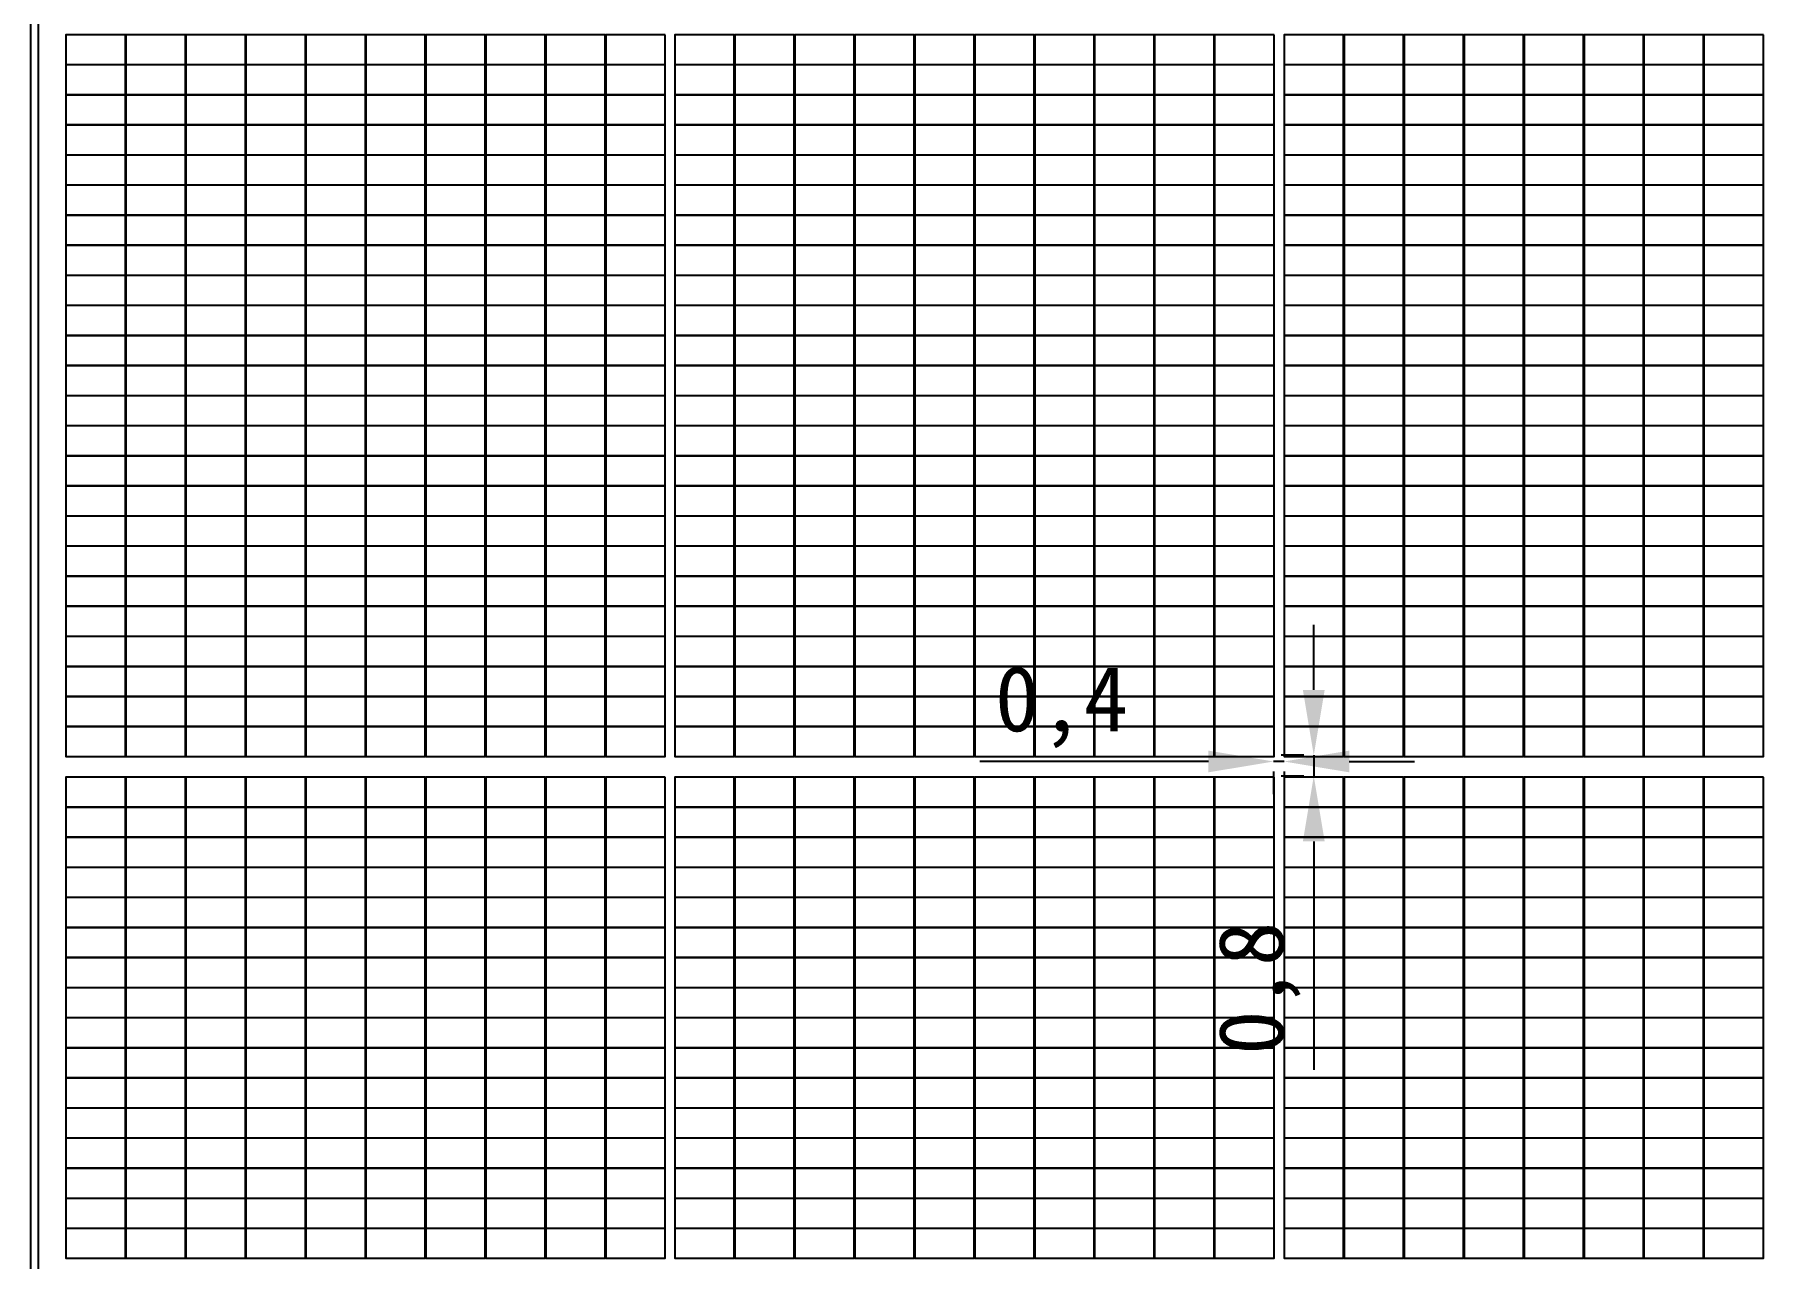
# Model space of a CAD drawing. Header units: millimetres. Extents: x 1218 to 2690, y 1163 to 1758.
# Drawn here: x 2083 to 2149.3, y 1429.3 to 1476.2 of the extents above; entities that cross this region are included whole.
import ezdxf

# ---------------------------------------------------------------- set-up
doc = ezdxf.new("R2010")
doc.units = ezdxf.units.MM
for name, color, linetype in [('WALL', 9, 'Continuous'), ('组串式逆变器225', 2, 'Continuous'), ('组件', 7, 'ByLayer')]:
    doc.layers.add(name, color=color, linetype=linetype)
doc.dimstyles.get("Standard").update_dxf_attribs({"dimtxt": 2.5, "dimasz": 2.5, "dimexe": 1.25, "dimexo": 0.625, "dimtad": 1, "dimtxsty": 'Standard', "dimcen": 2.5, "dimazin": 3, "dimtfac": 1, "dimtmove": 0, "dimatfit": 3})

# ---------------------------------------------------------------- blocks, each defined once
blk = doc.blocks.new('DT1')
at = {"layer": 'WALL'}
blk.add_lwpolyline([(875709.9, 1865403.7), (875709.9, 2022803.7), (875409.9, 2022803.7), (875409.9, 1865403.7)], close=True, dxfattribs=at)
blk = doc.blocks.new('*D579')
at = {"layer": 'Defpoints', "color": 0, "transparency": 16777216}
for p in [(2130.491, 1448.588), (2130.891, 1448.588), (2130.491, 1448.349)]:
    blk.add_point(p, dxfattribs=at)
at = {"layer": '组串式逆变器225', "color": 0, "lineweight": -2, "transparency": 16777216}
for p, q in [((2127.991, 1448.349), (2119.241, 1448.349)), ((2130.891, 1448.349), (2130.491, 1448.349)), ((2130.491, 1447.963), (2130.491, 1447.099)), ((2130.891, 1447.963), (2130.891, 1447.099)), ((2133.391, 1448.349), (2135.891, 1448.349))]:
    blk.add_line(p, q, dxfattribs=at)
at = {"layer": '组串式逆变器225', "color": 0, "transparency": 16777216}
for points in [[(2127.991, 1448.766), (2127.991, 1447.933), (2130.491, 1448.349)], [(2133.391, 1448.766), (2133.391, 1447.933), (2130.891, 1448.349)]]:
    blk.add_solid(points, dxfattribs=at)
at = {"layer": '组串式逆变器225', "color": 0, "transparency": 16777216, "insert": (2122.366, 1450.433), "char_height": 2.5, "attachment_point": 5}
blk.add_mtext('0,4', dxfattribs=at)
blk = doc.blocks.new('*D580')
at = {"layer": 'Defpoints', "color": 0, "transparency": 16777216}
for p in [(2132.27, 1448.588), (2132.03, 1447.788), (2132.27, 1447.788)]:
    blk.add_point(p, dxfattribs=at)
at = {"layer": '组串式逆变器225', "color": 0, "lineweight": -2, "transparency": 16777216}
for p, q in [((2132.03, 1451.088), (2132.03, 1453.588)), ((2131.645, 1448.588), (2130.78, 1448.588)), ((2132.03, 1448.588), (2132.03, 1447.788)), ((2131.645, 1447.788), (2130.78, 1447.788)), ((2132.03, 1445.288), (2132.03, 1436.538))]:
    blk.add_line(p, q, dxfattribs=at)
at = {"layer": '组串式逆变器225', "color": 0, "transparency": 16777216}
for points in [[(2131.613, 1451.088), (2132.447, 1451.088), (2132.03, 1448.588)], [(2131.613, 1445.288), (2132.447, 1445.288), (2132.03, 1447.788)]]:
    blk.add_solid(points, dxfattribs=at)
at = {"layer": '组串式逆变器225', "color": 0, "transparency": 16777216, "insert": (2129.947, 1439.663), "char_height": 2.5, "attachment_point": 5, "rotation": 90}
blk.add_mtext('0,8', dxfattribs=at)
blk = doc.blocks.new('*U586')
at = {"color": 0}
blk.add_polyline3d([(0, 0, 0), (-227.8, 0, 0), (-227.8, -113.3, 5.8), (0, -113.3, 5.8)], close=True, dxfattribs=at)
at = {"flags": 1}
for tag in ['mounting-hole-spacing1', 'mounting-hole-spacing2', 'module-material', 'vmpo', 'voco', 'silicon-material', 'panel-length', 'panel-width', 'panel-height', 'userid', 'theme', 'note', 'name', 'pmax', 'company-name', 'id', 'impo', 'isco']:
    blk.add_attdef(tag, (0, 0), '', height=2.5, dxfattribs=at)
blk = doc.blocks.new('*U587')
at = {"layer": '组件', "color": 41}
for p in [(21828, 6103.4, 1299.8), (22057.8, 6103.4, 1299.8), (22287.6, 6103.4, 1299.8), (22517.4, 6103.4, 1299.8), (22747.2, 6103.4, 1299.8), (22977, 6103.4, 1299.8), (21828, 5988.1, 1305.7), (22057.8, 5988.1, 1305.7), (22287.6, 5988.1, 1305.7), (22517.4, 5988.1, 1305.7), (22747.2, 5988.1, 1305.7), (22977, 5988.1, 1305.7), (21828, 5872.9, 1311.5), (22057.8, 5872.9, 1311.5), (22287.6, 5872.9, 1311.5), (22517.4, 5872.9, 1311.5), (22747.2, 5872.9, 1311.5), (22977, 5872.9, 1311.5), (21828, 5757.6, 1317.4), (22057.8, 5757.6, 1317.4), (22287.6, 5757.6, 1317.4), (22517.4, 5757.6, 1317.4), (22747.2, 5757.6, 1317.4), (22977, 5757.6, 1317.4), (21828, 5642.4, 1323.2), (22057.8, 5642.4, 1323.2), (22287.6, 5642.4, 1323.2), (22517.4, 5642.4, 1323.2), (22747.2, 5642.4, 1323.2), (22977, 5642.4, 1323.2), (21828, 5527.1, 1329.1), (22057.8, 5527.1, 1329.1), (22287.6, 5527.1, 1329.1), (22517.4, 5527.1, 1329.1), (22747.2, 5527.1, 1329.1), (22977, 5527.1, 1329.1), (21828, 5411.9, 1334.9), (22057.8, 5411.9, 1334.9), (22287.6, 5411.9, 1334.9), (22517.4, 5411.9, 1334.9), (22747.2, 5411.9, 1334.9), (22977, 5411.9, 1334.9), (21828, 5296.6, 1340.8), (22057.8, 5296.6, 1340.8), (22287.6, 5296.6, 1340.8), (22517.4, 5296.6, 1340.8), (22747.2, 5296.6, 1340.8), (22977, 5296.6, 1340.8), (21828, 5181.4, 1346.7), (22057.8, 5181.4, 1346.7), (22287.6, 5181.4, 1346.7), (22517.4, 5181.4, 1346.7), (22747.2, 5181.4, 1346.7), (22977, 5181.4, 1346.7), (21828, 5066.1, 1352.5), (22057.8, 5066.1, 1352.5), (22287.6, 5066.1, 1352.5), (22517.4, 5066.1, 1352.5), (22747.2, 5066.1, 1352.5), (22977, 5066.1, 1352.5), (21828, 4950.9, 1358.4), (22057.8, 4950.9, 1358.4), (22287.6, 4950.9, 1358.4), (22517.4, 4950.9, 1358.4), (22747.2, 4950.9, 1358.4), (22977, 4950.9, 1358.4), (21828, 4835.6, 1364.2), (22057.8, 4835.6, 1364.2), (22287.6, 4835.6, 1364.2), (22517.4, 4835.6, 1364.2), (22747.2, 4835.6, 1364.2), (22977, 4835.6, 1364.2), (21828, 4720.4, 1370.1), (22057.8, 4720.4, 1370.1), (22287.6, 4720.4, 1370.1), (22517.4, 4720.4, 1370.1), (22747.2, 4720.4, 1370.1), (22977, 4720.4, 1370.1), (21828, 4605.1, 1376), (22057.8, 4605.1, 1376), (22287.6, 4605.1, 1376), (22517.4, 4605.1, 1376), (22747.2, 4605.1, 1376), (22977, 4605.1, 1376), (21828, 4489.9, 1381.8), (22057.8, 4489.9, 1381.8), (22287.6, 4489.9, 1381.8), (22517.4, 4489.9, 1381.8), (22747.2, 4489.9, 1381.8), (22977, 4489.9, 1381.8), (21828, 4374.6, 1387.7), (22057.8, 4374.6, 1387.7), (22287.6, 4374.6, 1387.7), (22517.4, 4374.6, 1387.7), (22747.2, 4374.6, 1387.7), (22977, 4374.6, 1387.7), (21828, 4259.4, 1393.5), (22057.8, 4259.4, 1393.5), (22287.6, 4259.4, 1393.5), (22517.4, 4259.4, 1393.5), (22747.2, 4259.4, 1393.5), (22977, 4259.4, 1393.5), (21828, 4144.1, 1399.4), (22057.8, 4144.1, 1399.4), (22287.6, 4144.1, 1399.4), (22517.4, 4144.1, 1399.4), (22747.2, 4144.1, 1399.4), (22977, 4144.1, 1399.4), (21828, 4028.9, 1405.2), (22057.8, 4028.9, 1405.2), (22287.6, 4028.9, 1405.2), (22517.4, 4028.9, 1405.2), (22747.2, 4028.9, 1405.2), (22977, 4028.9, 1405.2), (21828, 3913.6, 1411.1), (22057.8, 3913.6, 1411.1), (22287.6, 3913.6, 1411.1), (22517.4, 3913.6, 1411.1), (22747.2, 3913.6, 1411.1), (22977, 3913.6, 1411.1), (21828, 3798.4, 1417), (22057.8, 3798.4, 1417), (22287.6, 3798.4, 1417), (22517.4, 3798.4, 1417), (22747.2, 3798.4, 1417), (22977, 3798.4, 1417), (21828, 3683.1, 1422.8), (22057.8, 3683.1, 1422.8), (22287.6, 3683.1, 1422.8), (22517.4, 3683.1, 1422.8), (22747.2, 3683.1, 1422.8), (22977, 3683.1, 1422.8), (21828, 3567.9, 1428.7), (22057.8, 3567.9, 1428.7), (22287.6, 3567.9, 1428.7), (22517.4, 3567.9, 1428.7), (22747.2, 3567.9, 1428.7), (22977, 3567.9, 1428.7), (21828, 3452.6, 1434.5), (22057.8, 3452.6, 1434.5), (22287.6, 3452.6, 1434.5), (22517.4, 3452.6, 1434.5), (22747.2, 3452.6, 1434.5), (22977, 3452.6, 1434.5), (21828, 3259.4, 1444.3), (22057.8, 3259.4, 1444.3), (22287.6, 3259.4, 1444.3), (22517.4, 3259.4, 1444.3), (22747.2, 3259.4, 1444.3), (22977, 3259.4, 1444.3), (21828, 3144.2, 1450.2), (22057.8, 3144.2, 1450.2), (22287.6, 3144.2, 1450.2), (22517.4, 3144.2, 1450.2), (22747.2, 3144.2, 1450.2), (22977, 3144.2, 1450.2), (21828, 3028.9, 1456.1), (22057.8, 3028.9, 1456.1), (22287.6, 3028.9, 1456.1), (22517.4, 3028.9, 1456.1), (22747.2, 3028.9, 1456.1), (22977, 3028.9, 1456.1), (21828, 2913.7, 1461.9), (22057.8, 2913.7, 1461.9), (22287.6, 2913.7, 1461.9), (22517.4, 2913.7, 1461.9), (22747.2, 2913.7, 1461.9), (22977, 2913.7, 1461.9), (21828, 2798.4, 1467.8), (22057.8, 2798.4, 1467.8), (22287.6, 2798.4, 1467.8), (22517.4, 2798.4, 1467.8), (22747.2, 2798.4, 1467.8), (22977, 2798.4, 1467.8), (21828, 2683.2, 1473.6), (22057.8, 2683.2, 1473.6), (22287.6, 2683.2, 1473.6), (22517.4, 2683.2, 1473.6), (22747.2, 2683.2, 1473.6), (22977, 2683.2, 1473.6), (21828, 2567.9, 1479.5), (22057.8, 2567.9, 1479.5), (22287.6, 2567.9, 1479.5), (22517.4, 2567.9, 1479.5), (22747.2, 2567.9, 1479.5), (22977, 2567.9, 1479.5), (21828, 2452.7, 1485.3), (22057.8, 2452.7, 1485.3), (22287.6, 2452.7, 1485.3), (22517.4, 2452.7, 1485.3), (22747.2, 2452.7, 1485.3), (22977, 2452.7, 1485.3), (21828, 2337.4, 1491.2), (22057.8, 2337.4, 1491.2), (22287.6, 2337.4, 1491.2), (22517.4, 2337.4, 1491.2), (22747.2, 2337.4, 1491.2), (22977, 2337.4, 1491.2), (21828, 2222.2, 1497.1), (22057.8, 2222.2, 1497.1), (22287.6, 2222.2, 1497.1), (22517.4, 2222.2, 1497.1), (22747.2, 2222.2, 1497.1), (22977, 2222.2, 1497.1), (21828, 2106.9, 1502.9), (22057.8, 2106.9, 1502.9), (22287.6, 2106.9, 1502.9), (22517.4, 2106.9, 1502.9), (22747.2, 2106.9, 1502.9), (22977, 2106.9, 1502.9), (21828, 1991.7, 1508.8), (22057.8, 1991.7, 1508.8), (22287.6, 1991.7, 1508.8), (22517.4, 1991.7, 1508.8), (22747.2, 1991.7, 1508.8), (22977, 1991.7, 1508.8), (21828, 1876.4, 1514.6), (22057.8, 1876.4, 1514.6), (22287.6, 1876.4, 1514.6), (22517.4, 1876.4, 1514.6), (22747.2, 1876.4, 1514.6), (22977, 1876.4, 1514.6), (21828, 1761.1, 1520.5), (22057.8, 1761.1, 1520.5), (22287.6, 1761.1, 1520.5), (22517.4, 1761.1, 1520.5), (22747.2, 1761.1, 1520.5), (22977, 1761.1, 1520.5), (21828, 1645.9, 1526.4), (22057.8, 1645.9, 1526.4), (22287.6, 1645.9, 1526.4), (22517.4, 1645.9, 1526.4), (22747.2, 1645.9, 1526.4), (22977, 1645.9, 1526.4), (21828, 1530.6, 1532.2), (22057.8, 1530.6, 1532.2), (22287.6, 1530.6, 1532.2), (22517.4, 1530.6, 1532.2), (22747.2, 1530.6, 1532.2), (22977, 1530.6, 1532.2)]:
    blk.add_blockref('*U586', p, dxfattribs=at)
at = {"layer": '组件', "color": 20}
for p in [(23206.8, 6103.4, 1299.8), (23436.6, 6103.4, 1299.8), (23666.4, 6103.4, 1299.8), (23896.2, 6103.4, 1299.8), (24160.6, 6103.4, 1299.8), (24390.4, 6103.4, 1299.8), (24620.2, 6103.4, 1299.8), (24850, 6103.4, 1299.8), (25079.8, 6103.4, 1299.8), (25309.6, 6103.4, 1299.8), (25539.4, 6103.4, 1299.8), (23206.8, 5988.1, 1305.7), (23436.6, 5988.1, 1305.7), (23666.4, 5988.1, 1305.7), (23896.2, 5988.1, 1305.7), (24160.6, 5988.1, 1305.7), (24390.4, 5988.1, 1305.7), (24620.2, 5988.1, 1305.7), (24850, 5988.1, 1305.7), (25079.8, 5988.1, 1305.7), (25309.6, 5988.1, 1305.7), (25539.4, 5988.1, 1305.7), (23206.8, 5872.9, 1311.5), (23436.6, 5872.9, 1311.5), (23666.4, 5872.9, 1311.5), (23896.2, 5872.9, 1311.5), (24160.6, 5872.9, 1311.5), (24390.4, 5872.9, 1311.5), (24620.2, 5872.9, 1311.5), (24850, 5872.9, 1311.5), (25079.8, 5872.9, 1311.5), (25309.6, 5872.9, 1311.5), (25539.4, 5872.9, 1311.5), (23206.8, 5757.6, 1317.4), (23436.6, 5757.6, 1317.4), (23666.4, 5757.6, 1317.4), (23896.2, 5757.6, 1317.4), (24160.6, 5757.6, 1317.4), (24390.4, 5757.6, 1317.4), (24620.2, 5757.6, 1317.4), (24850, 5757.6, 1317.4), (25079.8, 5757.6, 1317.4), (25309.6, 5757.6, 1317.4), (25539.4, 5757.6, 1317.4), (23206.8, 5642.4, 1323.2), (23436.6, 5642.4, 1323.2), (23666.4, 5642.4, 1323.2), (23896.2, 5642.4, 1323.2), (24160.6, 5642.4, 1323.2), (24390.4, 5642.4, 1323.2), (24620.2, 5642.4, 1323.2), (24850, 5642.4, 1323.2), (25079.8, 5642.4, 1323.2), (25309.6, 5642.4, 1323.2), (25539.4, 5642.4, 1323.2), (23206.8, 5527.1, 1329.1), (23436.6, 5527.1, 1329.1), (23666.4, 5527.1, 1329.1), (23896.2, 5527.1, 1329.1), (24160.6, 5527.1, 1329.1), (24390.4, 5527.1, 1329.1), (24620.2, 5527.1, 1329.1), (24850, 5527.1, 1329.1), (25079.8, 5527.1, 1329.1), (25309.6, 5527.1, 1329.1), (25539.4, 5527.1, 1329.1), (23206.8, 5411.9, 1334.9), (23436.6, 5411.9, 1334.9), (23666.4, 5411.9, 1334.9), (23896.2, 5411.9, 1334.9), (24160.6, 5411.9, 1334.9), (24390.4, 5411.9, 1334.9), (24620.2, 5411.9, 1334.9), (24850, 5411.9, 1334.9), (25079.8, 5411.9, 1334.9), (25309.6, 5411.9, 1334.9), (25539.4, 5411.9, 1334.9), (23206.8, 5296.6, 1340.8), (23436.6, 5296.6, 1340.8), (23666.4, 5296.6, 1340.8), (23896.2, 5296.6, 1340.8), (24160.6, 5296.6, 1340.8), (24390.4, 5296.6, 1340.8), (24620.2, 5296.6, 1340.8), (24850, 5296.6, 1340.8), (25079.8, 5296.6, 1340.8), (25309.6, 5296.6, 1340.8), (25539.4, 5296.6, 1340.8), (23206.8, 5181.4, 1346.7), (23436.6, 5181.4, 1346.7), (23666.4, 5181.4, 1346.7), (23896.2, 5181.4, 1346.7), (24160.6, 5181.4, 1346.7), (24390.4, 5181.4, 1346.7), (24620.2, 5181.4, 1346.7), (24850, 5181.4, 1346.7), (25079.8, 5181.4, 1346.7), (25309.6, 5181.4, 1346.7), (25539.4, 5181.4, 1346.7), (23206.8, 5066.1, 1352.5), (23436.6, 5066.1, 1352.5), (23666.4, 5066.1, 1352.5), (23896.2, 5066.1, 1352.5), (24160.6, 5066.1, 1352.5), (24390.4, 5066.1, 1352.5), (24620.2, 5066.1, 1352.5), (24850, 5066.1, 1352.5), (25079.8, 5066.1, 1352.5), (25309.6, 5066.1, 1352.5), (25539.4, 5066.1, 1352.5), (23206.8, 4950.9, 1358.4), (23436.6, 4950.9, 1358.4), (23666.4, 4950.9, 1358.4), (23896.2, 4950.9, 1358.4), (24160.6, 4950.9, 1358.4), (24390.4, 4950.9, 1358.4), (24620.2, 4950.9, 1358.4), (24850, 4950.9, 1358.4), (25079.8, 4950.9, 1358.4), (25309.6, 4950.9, 1358.4), (25539.4, 4950.9, 1358.4), (23206.8, 4835.6, 1364.2), (23436.6, 4835.6, 1364.2), (23666.4, 4835.6, 1364.2), (23896.2, 4835.6, 1364.2), (24160.6, 4835.6, 1364.2), (24390.4, 4835.6, 1364.2), (24620.2, 4835.6, 1364.2), (24850, 4835.6, 1364.2), (25079.8, 4835.6, 1364.2), (25309.6, 4835.6, 1364.2), (25539.4, 4835.6, 1364.2), (23206.8, 4720.4, 1370.1), (23436.6, 4720.4, 1370.1), (23666.4, 4720.4, 1370.1), (23896.2, 4720.4, 1370.1), (24160.6, 4720.4, 1370.1), (24390.4, 4720.4, 1370.1), (24620.2, 4720.4, 1370.1), (24850, 4720.4, 1370.1), (25079.8, 4720.4, 1370.1), (25309.6, 4720.4, 1370.1), (25539.4, 4720.4, 1370.1), (23206.8, 4605.1, 1376), (23436.6, 4605.1, 1376), (23666.4, 4605.1, 1376), (23896.2, 4605.1, 1376), (24160.6, 4605.1, 1376), (24390.4, 4605.1, 1376), (24620.2, 4605.1, 1376), (24850, 4605.1, 1376), (25079.8, 4605.1, 1376), (25309.6, 4605.1, 1376), (25539.4, 4605.1, 1376), (23206.8, 4489.9, 1381.8), (23436.6, 4489.9, 1381.8), (23666.4, 4489.9, 1381.8), (23896.2, 4489.9, 1381.8), (24160.6, 4489.9, 1381.8), (24390.4, 4489.9, 1381.8), (24620.2, 4489.9, 1381.8), (24850, 4489.9, 1381.8), (25079.8, 4489.9, 1381.8), (25309.6, 4489.9, 1381.8), (25539.4, 4489.9, 1381.8), (23206.8, 4374.6, 1387.7), (23436.6, 4374.6, 1387.7), (23666.4, 4374.6, 1387.7), (23896.2, 4374.6, 1387.7), (24160.6, 4374.6, 1387.7), (24390.4, 4374.6, 1387.7), (24620.2, 4374.6, 1387.7), (24850, 4374.6, 1387.7), (25079.8, 4374.6, 1387.7), (25309.6, 4374.6, 1387.7), (25539.4, 4374.6, 1387.7), (23206.8, 4259.4, 1393.5), (23436.6, 4259.4, 1393.5), (23666.4, 4259.4, 1393.5), (23896.2, 4259.4, 1393.5), (24160.6, 4259.4, 1393.5), (24390.4, 4259.4, 1393.5), (24620.2, 4259.4, 1393.5), (24850, 4259.4, 1393.5), (25079.8, 4259.4, 1393.5), (25309.6, 4259.4, 1393.5), (25539.4, 4259.4, 1393.5), (23206.8, 4144.1, 1399.4), (23436.6, 4144.1, 1399.4), (23666.4, 4144.1, 1399.4), (23896.2, 4144.1, 1399.4), (24160.6, 4144.1, 1399.4), (24390.4, 4144.1, 1399.4), (24620.2, 4144.1, 1399.4), (24850, 4144.1, 1399.4), (25079.8, 4144.1, 1399.4), (25309.6, 4144.1, 1399.4), (25539.4, 4144.1, 1399.4), (23206.8, 4028.9, 1405.2), (23436.6, 4028.9, 1405.2), (23666.4, 4028.9, 1405.2), (23896.2, 4028.9, 1405.2), (24160.6, 4028.9, 1405.2), (24390.4, 4028.9, 1405.2), (24620.2, 4028.9, 1405.2), (24850, 4028.9, 1405.2), (25079.8, 4028.9, 1405.2), (25309.6, 4028.9, 1405.2), (25539.4, 4028.9, 1405.2), (23206.8, 3913.6, 1411.1), (23436.6, 3913.6, 1411.1), (23666.4, 3913.6, 1411.1), (23896.2, 3913.6, 1411.1), (24160.6, 3913.6, 1411.1), (24390.4, 3913.6, 1411.1), (24620.2, 3913.6, 1411.1), (24850, 3913.6, 1411.1), (25079.8, 3913.6, 1411.1), (25309.6, 3913.6, 1411.1), (25539.4, 3913.6, 1411.1), (23206.8, 3798.4, 1417), (23436.6, 3798.4, 1417), (23666.4, 3798.4, 1417), (23896.2, 3798.4, 1417), (24160.6, 3798.4, 1417), (24390.4, 3798.4, 1417), (24620.2, 3798.4, 1417), (24850, 3798.4, 1417), (25079.8, 3798.4, 1417), (25309.6, 3798.4, 1417), (25539.4, 3798.4, 1417), (23206.8, 3683.1, 1422.8), (23436.6, 3683.1, 1422.8), (23666.4, 3683.1, 1422.8), (23896.2, 3683.1, 1422.8), (24160.6, 3683.1, 1422.8), (24390.4, 3683.1, 1422.8), (24620.2, 3683.1, 1422.8), (24850, 3683.1, 1422.8), (25079.8, 3683.1, 1422.8), (25309.6, 3683.1, 1422.8), (25539.4, 3683.1, 1422.8), (23206.8, 3567.9, 1428.7), (23436.6, 3567.9, 1428.7), (23666.4, 3567.9, 1428.7), (23896.2, 3567.9, 1428.7), (24160.6, 3567.9, 1428.7), (24390.4, 3567.9, 1428.7), (24620.2, 3567.9, 1428.7), (24850, 3567.9, 1428.7), (25079.8, 3567.9, 1428.7), (25309.6, 3567.9, 1428.7), (25539.4, 3567.9, 1428.7), (23206.8, 3452.6, 1434.5), (23436.6, 3452.6, 1434.5), (23666.4, 3452.6, 1434.5), (23896.2, 3452.6, 1434.5), (24160.6, 3452.6, 1434.5), (24390.4, 3452.6, 1434.5), (24620.2, 3452.6, 1434.5), (24850, 3452.6, 1434.5), (25079.8, 3452.6, 1434.5), (25309.6, 3452.6, 1434.5), (25539.4, 3452.6, 1434.5), (23206.8, 3259.4, 1444.3), (23436.6, 3259.4, 1444.3), (23666.4, 3259.4, 1444.3), (23896.2, 3259.4, 1444.3), (24160.6, 3259.4, 1444.3), (24390.4, 3259.4, 1444.3), (24620.2, 3259.4, 1444.3), (24850, 3259.4, 1444.3), (25079.8, 3259.4, 1444.3), (25309.6, 3259.4, 1444.3), (25539.4, 3259.4, 1444.3), (23206.8, 3144.2, 1450.2), (23436.6, 3144.2, 1450.2), (23666.4, 3144.2, 1450.2), (23896.2, 3144.2, 1450.2), (24160.6, 3144.2, 1450.2), (24390.4, 3144.2, 1450.2), (24620.2, 3144.2, 1450.2), (24850, 3144.2, 1450.2), (25079.8, 3144.2, 1450.2), (25309.6, 3144.2, 1450.2), (25539.4, 3144.2, 1450.2), (23206.8, 3028.9, 1456.1), (23436.6, 3028.9, 1456.1), (23666.4, 3028.9, 1456.1), (23896.2, 3028.9, 1456.1), (24160.6, 3028.9, 1456.1), (24390.4, 3028.9, 1456.1), (24620.2, 3028.9, 1456.1), (24850, 3028.9, 1456.1), (25079.8, 3028.9, 1456.1), (25309.6, 3028.9, 1456.1), (25539.4, 3028.9, 1456.1), (23206.8, 2913.7, 1461.9), (23436.6, 2913.7, 1461.9), (23666.4, 2913.7, 1461.9), (23896.2, 2913.7, 1461.9), (24160.6, 2913.7, 1461.9), (24390.4, 2913.7, 1461.9), (24620.2, 2913.7, 1461.9), (24850, 2913.7, 1461.9), (25079.8, 2913.7, 1461.9), (25309.6, 2913.7, 1461.9), (25539.4, 2913.7, 1461.9), (23206.8, 2798.4, 1467.8), (23436.6, 2798.4, 1467.8), (23666.4, 2798.4, 1467.8), (23896.2, 2798.4, 1467.8), (24160.6, 2798.4, 1467.8), (24390.4, 2798.4, 1467.8), (24620.2, 2798.4, 1467.8), (24850, 2798.4, 1467.8), (25079.8, 2798.4, 1467.8), (25309.6, 2798.4, 1467.8), (25539.4, 2798.4, 1467.8), (23206.8, 2683.2, 1473.6), (23436.6, 2683.2, 1473.6), (23666.4, 2683.2, 1473.6), (23896.2, 2683.2, 1473.6), (24160.6, 2683.2, 1473.6), (24390.4, 2683.2, 1473.6), (24620.2, 2683.2, 1473.6), (24850, 2683.2, 1473.6), (25079.8, 2683.2, 1473.6), (25309.6, 2683.2, 1473.6), (25539.4, 2683.2, 1473.6), (23206.8, 2567.9, 1479.5), (23436.6, 2567.9, 1479.5), (23666.4, 2567.9, 1479.5), (23896.2, 2567.9, 1479.5), (24160.6, 2567.9, 1479.5), (24390.4, 2567.9, 1479.5), (24620.2, 2567.9, 1479.5), (24850, 2567.9, 1479.5), (25079.8, 2567.9, 1479.5), (25309.6, 2567.9, 1479.5), (25539.4, 2567.9, 1479.5), (23206.8, 2452.7, 1485.3), (23436.6, 2452.7, 1485.3), (23666.4, 2452.7, 1485.3), (23896.2, 2452.7, 1485.3), (24160.6, 2452.7, 1485.3), (24390.4, 2452.7, 1485.3), (24620.2, 2452.7, 1485.3), (24850, 2452.7, 1485.3), (25079.8, 2452.7, 1485.3), (25309.6, 2452.7, 1485.3), (25539.4, 2452.7, 1485.3), (23206.8, 2337.4, 1491.2), (23436.6, 2337.4, 1491.2), (23666.4, 2337.4, 1491.2), (23896.2, 2337.4, 1491.2), (24160.6, 2337.4, 1491.2), (24390.4, 2337.4, 1491.2), (24620.2, 2337.4, 1491.2), (24850, 2337.4, 1491.2), (25079.8, 2337.4, 1491.2), (25309.6, 2337.4, 1491.2), (25539.4, 2337.4, 1491.2), (23206.8, 2222.2, 1497.1), (23436.6, 2222.2, 1497.1), (23666.4, 2222.2, 1497.1), (23896.2, 2222.2, 1497.1), (24160.6, 2222.2, 1497.1), (24390.4, 2222.2, 1497.1), (24620.2, 2222.2, 1497.1), (24850, 2222.2, 1497.1), (25079.8, 2222.2, 1497.1), (25309.6, 2222.2, 1497.1), (25539.4, 2222.2, 1497.1), (23206.8, 2106.9, 1502.9), (23436.6, 2106.9, 1502.9), (23666.4, 2106.9, 1502.9), (23896.2, 2106.9, 1502.9), (24160.6, 2106.9, 1502.9), (24390.4, 2106.9, 1502.9), (24620.2, 2106.9, 1502.9), (24850, 2106.9, 1502.9), (25079.8, 2106.9, 1502.9), (25309.6, 2106.9, 1502.9), (25539.4, 2106.9, 1502.9), (23206.8, 1991.7, 1508.8), (23436.6, 1991.7, 1508.8), (23666.4, 1991.7, 1508.8), (23896.2, 1991.7, 1508.8), (24160.6, 1991.7, 1508.8), (24390.4, 1991.7, 1508.8), (24620.2, 1991.7, 1508.8), (24850, 1991.7, 1508.8), (25079.8, 1991.7, 1508.8), (25309.6, 1991.7, 1508.8), (25539.4, 1991.7, 1508.8), (23206.8, 1876.4, 1514.6), (23436.6, 1876.4, 1514.6), (23666.4, 1876.4, 1514.6), (23896.2, 1876.4, 1514.6), (24160.6, 1876.4, 1514.6), (24390.4, 1876.4, 1514.6), (24620.2, 1876.4, 1514.6), (24850, 1876.4, 1514.6), (25079.8, 1876.4, 1514.6), (25309.6, 1876.4, 1514.6), (25539.4, 1876.4, 1514.6), (23206.8, 1761.1, 1520.5), (23436.6, 1761.1, 1520.5), (23666.4, 1761.1, 1520.5), (23896.2, 1761.1, 1520.5), (24160.6, 1761.1, 1520.5), (24390.4, 1761.1, 1520.5), (24620.2, 1761.1, 1520.5), (24850, 1761.1, 1520.5), (25079.8, 1761.1, 1520.5), (25309.6, 1761.1, 1520.5), (25539.4, 1761.1, 1520.5), (23206.8, 1645.9, 1526.4), (23436.6, 1645.9, 1526.4), (23666.4, 1645.9, 1526.4), (23896.2, 1645.9, 1526.4), (24160.6, 1645.9, 1526.4), (24390.4, 1645.9, 1526.4), (24620.2, 1645.9, 1526.4), (24850, 1645.9, 1526.4), (25079.8, 1645.9, 1526.4), (25309.6, 1645.9, 1526.4), (25539.4, 1645.9, 1526.4), (23206.8, 1530.6, 1532.2), (23436.6, 1530.6, 1532.2), (23666.4, 1530.6, 1532.2), (23896.2, 1530.6, 1532.2), (24160.6, 1530.6, 1532.2), (24390.4, 1530.6, 1532.2), (24620.2, 1530.6, 1532.2), (24850, 1530.6, 1532.2), (25079.8, 1530.6, 1532.2), (25309.6, 1530.6, 1532.2), (25539.4, 1530.6, 1532.2)]:
    blk.add_blockref('*U586', p, dxfattribs=at)
at = {"layer": '组件', "color": 13}
for p in [(25769.2, 6103.4, 1299.8), (25999, 6103.4, 1299.8), (26228.8, 6103.4, 1299.8), (26495, 6103.4, 1299.8), (26724.8, 6103.4, 1299.8), (26954.6, 6103.4, 1299.8), (27184.4, 6103.4, 1299.8), (27414.2, 6103.4, 1299.8), (27644, 6103.4, 1299.8), (27873.8, 6103.4, 1299.8), (28103.6, 6103.4, 1299.8), (25769.2, 5988.1, 1305.7), (25999, 5988.1, 1305.7), (26228.8, 5988.1, 1305.7), (26495, 5988.1, 1305.7), (26724.8, 5988.1, 1305.7), (26954.6, 5988.1, 1305.7), (27184.4, 5988.1, 1305.7), (27414.2, 5988.1, 1305.7), (27644, 5988.1, 1305.7), (27873.8, 5988.1, 1305.7), (28103.6, 5988.1, 1305.7), (25769.2, 5872.9, 1311.5), (25999, 5872.9, 1311.5), (26228.8, 5872.9, 1311.5), (26495, 5872.9, 1311.5), (26724.8, 5872.9, 1311.5), (26954.6, 5872.9, 1311.5), (27184.4, 5872.9, 1311.5), (27414.2, 5872.9, 1311.5), (27644, 5872.9, 1311.5), (27873.8, 5872.9, 1311.5), (28103.6, 5872.9, 1311.5), (25769.2, 5757.6, 1317.4), (25999, 5757.6, 1317.4), (26228.8, 5757.6, 1317.4), (26495, 5757.6, 1317.4), (26724.8, 5757.6, 1317.4), (26954.6, 5757.6, 1317.4), (27184.4, 5757.6, 1317.4), (27414.2, 5757.6, 1317.4), (27644, 5757.6, 1317.4), (27873.8, 5757.6, 1317.4), (28103.6, 5757.6, 1317.4), (25769.2, 5642.4, 1323.2), (25999, 5642.4, 1323.2), (26228.8, 5642.4, 1323.2), (26495, 5642.4, 1323.2), (26724.8, 5642.4, 1323.2), (26954.6, 5642.4, 1323.2), (27184.4, 5642.4, 1323.2), (27414.2, 5642.4, 1323.2), (27644, 5642.4, 1323.2), (27873.8, 5642.4, 1323.2), (28103.6, 5642.4, 1323.2), (25769.2, 5527.1, 1329.1), (25999, 5527.1, 1329.1), (26228.8, 5527.1, 1329.1), (26495, 5527.1, 1329.1), (26724.8, 5527.1, 1329.1), (26954.6, 5527.1, 1329.1), (27184.4, 5527.1, 1329.1), (27414.2, 5527.1, 1329.1), (27644, 5527.1, 1329.1), (27873.8, 5527.1, 1329.1), (28103.6, 5527.1, 1329.1), (25769.2, 5411.9, 1334.9), (25999, 5411.9, 1334.9), (26228.8, 5411.9, 1334.9), (26495, 5411.9, 1334.9), (26724.8, 5411.9, 1334.9), (26954.6, 5411.9, 1334.9), (27184.4, 5411.9, 1334.9), (27414.2, 5411.9, 1334.9), (27644, 5411.9, 1334.9), (27873.8, 5411.9, 1334.9), (28103.6, 5411.9, 1334.9), (25769.2, 5296.6, 1340.8), (25999, 5296.6, 1340.8), (26228.8, 5296.6, 1340.8), (26495, 5296.6, 1340.8), (26724.8, 5296.6, 1340.8), (26954.6, 5296.6, 1340.8), (27184.4, 5296.6, 1340.8), (27414.2, 5296.6, 1340.8), (27644, 5296.6, 1340.8), (27873.8, 5296.6, 1340.8), (28103.6, 5296.6, 1340.8), (25769.2, 5181.4, 1346.7), (25999, 5181.4, 1346.7), (26228.8, 5181.4, 1346.7), (26495, 5181.4, 1346.7), (26724.8, 5181.4, 1346.7), (26954.6, 5181.4, 1346.7), (27184.4, 5181.4, 1346.7), (27414.2, 5181.4, 1346.7), (27644, 5181.4, 1346.7), (27873.8, 5181.4, 1346.7), (28103.6, 5181.4, 1346.7), (25769.2, 5066.1, 1352.5), (25999, 5066.1, 1352.5), (26228.8, 5066.1, 1352.5), (26495, 5066.1, 1352.5), (26724.8, 5066.1, 1352.5), (26954.6, 5066.1, 1352.5), (27184.4, 5066.1, 1352.5), (27414.2, 5066.1, 1352.5), (27644, 5066.1, 1352.5), (27873.8, 5066.1, 1352.5), (28103.6, 5066.1, 1352.5), (25769.2, 4950.9, 1358.4), (25999, 4950.9, 1358.4), (26228.8, 4950.9, 1358.4), (26495, 4950.9, 1358.4), (26724.8, 4950.9, 1358.4), (26954.6, 4950.9, 1358.4), (27184.4, 4950.9, 1358.4), (27414.2, 4950.9, 1358.4), (27644, 4950.9, 1358.4), (27873.8, 4950.9, 1358.4), (28103.6, 4950.9, 1358.4), (25769.2, 4835.6, 1364.2), (25999, 4835.6, 1364.2), (26228.8, 4835.6, 1364.2), (26495, 4835.6, 1364.2), (26724.8, 4835.6, 1364.2), (26954.6, 4835.6, 1364.2), (27184.4, 4835.6, 1364.2), (27414.2, 4835.6, 1364.2), (27644, 4835.6, 1364.2), (27873.8, 4835.6, 1364.2), (28103.6, 4835.6, 1364.2), (25769.2, 4720.4, 1370.1), (25999, 4720.4, 1370.1), (26228.8, 4720.4, 1370.1), (26495, 4720.4, 1370.1), (26724.8, 4720.4, 1370.1), (26954.6, 4720.4, 1370.1), (27184.4, 4720.4, 1370.1), (27414.2, 4720.4, 1370.1), (27644, 4720.4, 1370.1), (27873.8, 4720.4, 1370.1), (28103.6, 4720.4, 1370.1), (25769.2, 4605.1, 1376), (25999, 4605.1, 1376), (26228.8, 4605.1, 1376), (26495, 4605.1, 1376), (26724.8, 4605.1, 1376), (26954.6, 4605.1, 1376), (27184.4, 4605.1, 1376), (27414.2, 4605.1, 1376), (27644, 4605.1, 1376), (27873.8, 4605.1, 1376), (28103.6, 4605.1, 1376), (25769.2, 4489.9, 1381.8), (25999, 4489.9, 1381.8), (26228.8, 4489.9, 1381.8), (26495, 4489.9, 1381.8), (26724.8, 4489.9, 1381.8), (26954.6, 4489.9, 1381.8), (27184.4, 4489.9, 1381.8), (27414.2, 4489.9, 1381.8), (27644, 4489.9, 1381.8), (27873.8, 4489.9, 1381.8), (28103.6, 4489.9, 1381.8), (25769.2, 4374.6, 1387.7), (25999, 4374.6, 1387.7), (26228.8, 4374.6, 1387.7), (26495, 4374.6, 1387.7), (26724.8, 4374.6, 1387.7), (26954.6, 4374.6, 1387.7), (27184.4, 4374.6, 1387.7), (27414.2, 4374.6, 1387.7), (27644, 4374.6, 1387.7), (27873.8, 4374.6, 1387.7), (28103.6, 4374.6, 1387.7), (25769.2, 4259.4, 1393.5), (25999, 4259.4, 1393.5), (26228.8, 4259.4, 1393.5), (26495, 4259.4, 1393.5), (26724.8, 4259.4, 1393.5), (26954.6, 4259.4, 1393.5), (27184.4, 4259.4, 1393.5), (27414.2, 4259.4, 1393.5), (27644, 4259.4, 1393.5), (27873.8, 4259.4, 1393.5), (28103.6, 4259.4, 1393.5), (25769.2, 4144.1, 1399.4), (25999, 4144.1, 1399.4), (26228.8, 4144.1, 1399.4), (26495, 4144.1, 1399.4), (26724.8, 4144.1, 1399.4), (26954.6, 4144.1, 1399.4), (27184.4, 4144.1, 1399.4), (27414.2, 4144.1, 1399.4), (27644, 4144.1, 1399.4), (27873.8, 4144.1, 1399.4), (28103.6, 4144.1, 1399.4), (25769.2, 4028.9, 1405.2), (25999, 4028.9, 1405.2), (26228.8, 4028.9, 1405.2), (26495, 4028.9, 1405.2), (26724.8, 4028.9, 1405.2), (26954.6, 4028.9, 1405.2), (27184.4, 4028.9, 1405.2), (27414.2, 4028.9, 1405.2), (27644, 4028.9, 1405.2), (27873.8, 4028.9, 1405.2), (28103.6, 4028.9, 1405.2), (25769.2, 3913.6, 1411.1), (25999, 3913.6, 1411.1), (26228.8, 3913.6, 1411.1), (26495, 3913.6, 1411.1), (26724.8, 3913.6, 1411.1), (26954.6, 3913.6, 1411.1), (27184.4, 3913.6, 1411.1), (27414.2, 3913.6, 1411.1), (27644, 3913.6, 1411.1), (27873.8, 3913.6, 1411.1), (28103.6, 3913.6, 1411.1), (25769.2, 3798.4, 1417), (25999, 3798.4, 1417), (26228.8, 3798.4, 1417), (26495, 3798.4, 1417), (26724.8, 3798.4, 1417), (26954.6, 3798.4, 1417), (27184.4, 3798.4, 1417), (27414.2, 3798.4, 1417), (27644, 3798.4, 1417), (27873.8, 3798.4, 1417), (28103.6, 3798.4, 1417), (25769.2, 3683.1, 1422.8), (25999, 3683.1, 1422.8), (26228.8, 3683.1, 1422.8), (26495, 3683.1, 1422.8), (26724.8, 3683.1, 1422.8), (26954.6, 3683.1, 1422.8), (27184.4, 3683.1, 1422.8), (27414.2, 3683.1, 1422.8), (27644, 3683.1, 1422.8), (27873.8, 3683.1, 1422.8), (28103.6, 3683.1, 1422.8), (25769.2, 3567.9, 1428.7), (25999, 3567.9, 1428.7), (26228.8, 3567.9, 1428.7), (26495, 3567.9, 1428.7), (26724.8, 3567.9, 1428.7), (26954.6, 3567.9, 1428.7), (27184.4, 3567.9, 1428.7), (27414.2, 3567.9, 1428.7), (27644, 3567.9, 1428.7), (27873.8, 3567.9, 1428.7), (28103.6, 3567.9, 1428.7), (25769.2, 3452.6, 1434.5), (25999, 3452.6, 1434.5), (26228.8, 3452.6, 1434.5), (26495, 3452.6, 1434.5), (26724.8, 3452.6, 1434.5), (26954.6, 3452.6, 1434.5), (27184.4, 3452.6, 1434.5), (27414.2, 3452.6, 1434.5), (27644, 3452.6, 1434.5), (27873.8, 3452.6, 1434.5), (28103.6, 3452.6, 1434.5), (25769.2, 3259.4, 1444.3), (25999, 3259.4, 1444.3), (26228.8, 3259.4, 1444.3), (26495, 3259.4, 1444.3), (26724.8, 3259.4, 1444.3), (26954.6, 3259.4, 1444.3), (27184.4, 3259.4, 1444.3), (27414.2, 3259.4, 1444.3), (27644, 3259.4, 1444.3), (27873.8, 3259.4, 1444.3), (28103.6, 3259.4, 1444.3), (25769.2, 3144.2, 1450.2), (25999, 3144.2, 1450.2), (26228.8, 3144.2, 1450.2), (26495, 3144.2, 1450.2), (26724.8, 3144.2, 1450.2), (26954.6, 3144.2, 1450.2), (27184.4, 3144.2, 1450.2), (27414.2, 3144.2, 1450.2), (27644, 3144.2, 1450.2), (27873.8, 3144.2, 1450.2), (28103.6, 3144.2, 1450.2), (25769.2, 3028.9, 1456.1), (25999, 3028.9, 1456.1), (26228.8, 3028.9, 1456.1), (26495, 3028.9, 1456.1), (26724.8, 3028.9, 1456.1), (26954.6, 3028.9, 1456.1), (27184.4, 3028.9, 1456.1), (27414.2, 3028.9, 1456.1), (27644, 3028.9, 1456.1), (27873.8, 3028.9, 1456.1), (28103.6, 3028.9, 1456.1), (25769.2, 2913.7, 1461.9), (25999, 2913.7, 1461.9), (26228.8, 2913.7, 1461.9), (26495, 2913.7, 1461.9), (26724.8, 2913.7, 1461.9), (26954.6, 2913.7, 1461.9), (27184.4, 2913.7, 1461.9), (27414.2, 2913.7, 1461.9), (27644, 2913.7, 1461.9), (27873.8, 2913.7, 1461.9), (28103.6, 2913.7, 1461.9), (25769.2, 2798.4, 1467.8), (25999, 2798.4, 1467.8), (26228.8, 2798.4, 1467.8), (26495, 2798.4, 1467.8), (26724.8, 2798.4, 1467.8), (26954.6, 2798.4, 1467.8), (27184.4, 2798.4, 1467.8), (27414.2, 2798.4, 1467.8), (27644, 2798.4, 1467.8), (27873.8, 2798.4, 1467.8), (28103.6, 2798.4, 1467.8), (25769.2, 2683.2, 1473.6), (25999, 2683.2, 1473.6), (26228.8, 2683.2, 1473.6), (26495, 2683.2, 1473.6), (26724.8, 2683.2, 1473.6), (26954.6, 2683.2, 1473.6), (27184.4, 2683.2, 1473.6), (27414.2, 2683.2, 1473.6), (27644, 2683.2, 1473.6), (27873.8, 2683.2, 1473.6), (28103.6, 2683.2, 1473.6), (25769.2, 2567.9, 1479.5), (25999, 2567.9, 1479.5), (26228.8, 2567.9, 1479.5), (26495, 2567.9, 1479.5), (26724.8, 2567.9, 1479.5), (26954.6, 2567.9, 1479.5), (27184.4, 2567.9, 1479.5), (27414.2, 2567.9, 1479.5), (27644, 2567.9, 1479.5), (27873.8, 2567.9, 1479.5), (28103.6, 2567.9, 1479.5), (25769.2, 2452.7, 1485.3), (25999, 2452.7, 1485.3), (26228.8, 2452.7, 1485.3), (26495, 2452.7, 1485.3), (26724.8, 2452.7, 1485.3), (26954.6, 2452.7, 1485.3), (27184.4, 2452.7, 1485.3), (27414.2, 2452.7, 1485.3), (27644, 2452.7, 1485.3), (27873.8, 2452.7, 1485.3), (28103.6, 2452.7, 1485.3), (25769.2, 2337.4, 1491.2), (25999, 2337.4, 1491.2), (26228.8, 2337.4, 1491.2), (26495, 2337.4, 1491.2), (26724.8, 2337.4, 1491.2), (26954.6, 2337.4, 1491.2), (27184.4, 2337.4, 1491.2), (27414.2, 2337.4, 1491.2), (27644, 2337.4, 1491.2), (27873.8, 2337.4, 1491.2), (28103.6, 2337.4, 1491.2), (25769.2, 2222.2, 1497.1), (25999, 2222.2, 1497.1), (26228.8, 2222.2, 1497.1), (26495, 2222.2, 1497.1), (26724.8, 2222.2, 1497.1), (26954.6, 2222.2, 1497.1), (27184.4, 2222.2, 1497.1), (27414.2, 2222.2, 1497.1), (27644, 2222.2, 1497.1), (27873.8, 2222.2, 1497.1), (28103.6, 2222.2, 1497.1), (25769.2, 2106.9, 1502.9), (25999, 2106.9, 1502.9), (26228.8, 2106.9, 1502.9), (26495, 2106.9, 1502.9), (26724.8, 2106.9, 1502.9), (26954.6, 2106.9, 1502.9), (27184.4, 2106.9, 1502.9), (27414.2, 2106.9, 1502.9), (27644, 2106.9, 1502.9), (27873.8, 2106.9, 1502.9), (28103.6, 2106.9, 1502.9), (25769.2, 1991.7, 1508.8), (25999, 1991.7, 1508.8), (26228.8, 1991.7, 1508.8), (26495, 1991.7, 1508.8), (26724.8, 1991.7, 1508.8), (26954.6, 1991.7, 1508.8), (27184.4, 1991.7, 1508.8), (27414.2, 1991.7, 1508.8), (27644, 1991.7, 1508.8), (27873.8, 1991.7, 1508.8), (28103.6, 1991.7, 1508.8), (25769.2, 1876.4, 1514.6), (25999, 1876.4, 1514.6), (26228.8, 1876.4, 1514.6), (26495, 1876.4, 1514.6), (26724.8, 1876.4, 1514.6), (26954.6, 1876.4, 1514.6), (27184.4, 1876.4, 1514.6), (27414.2, 1876.4, 1514.6), (27644, 1876.4, 1514.6), (27873.8, 1876.4, 1514.6), (28103.6, 1876.4, 1514.6), (25769.2, 1761.1, 1520.5), (25999, 1761.1, 1520.5), (26228.8, 1761.1, 1520.5), (26495, 1761.1, 1520.5), (26724.8, 1761.1, 1520.5), (26954.6, 1761.1, 1520.5), (27184.4, 1761.1, 1520.5), (27414.2, 1761.1, 1520.5), (27644, 1761.1, 1520.5), (27873.8, 1761.1, 1520.5), (28103.6, 1761.1, 1520.5), (25769.2, 1645.9, 1526.4), (25999, 1645.9, 1526.4), (26228.8, 1645.9, 1526.4), (26495, 1645.9, 1526.4), (26724.8, 1645.9, 1526.4), (26954.6, 1645.9, 1526.4), (27184.4, 1645.9, 1526.4), (27414.2, 1645.9, 1526.4), (27644, 1645.9, 1526.4), (27873.8, 1645.9, 1526.4), (28103.6, 1645.9, 1526.4), (25769.2, 1530.6, 1532.2), (25999, 1530.6, 1532.2), (26228.8, 1530.6, 1532.2), (26495, 1530.6, 1532.2), (26724.8, 1530.6, 1532.2), (26954.6, 1530.6, 1532.2), (27184.4, 1530.6, 1532.2), (27414.2, 1530.6, 1532.2), (27644, 1530.6, 1532.2), (27873.8, 1530.6, 1532.2), (28103.6, 1530.6, 1532.2)]:
    blk.add_blockref('*U586', p, dxfattribs=at)
at = {"flags": 1}
for tag in ['offset-x', 'offset-y', 'mode', 'tilt', 'azimuth', 'align', 'array-mode', 'panel-x', 'panel-y', 'panel-per-row', 'bracket-type', 'bracket-value', 'row-per-array']:
    blk.add_attdef(tag, (0, 0), '', height=2.5, dxfattribs=at)

msp = doc.modelspace()

# ---------------------------------------------------------------- block references
at = {"xscale": 0.001, "yscale": 0.001, "zscale": 0.001}
msp.add_blockref('DT1', (1207.461, -528.954, 12.3), dxfattribs=at)
at = {"layer": '组件', "xscale": 0.01, "yscale": 0.01, "zscale": 0.01}
msp.add_blockref('*U587', (1868.221, 1415.15), dxfattribs=at)

# ---------------------------------------------------------------- dimensions: what is measured, and where the dimension line sits
at = {"layer": '组串式逆变器225'}
dim = msp.add_linear_dim(base=(2132.03, 1447.788, 12.3), p1=(2132.27, 1448.588, 12.3), p2=(2132.27, 1447.788, 12.3), angle=90, dimstyle='Standard', override={"dimfxl": 300}, dxfattribs=at)
dim.commit()
dim.dimension.update_dxf_attribs({"geometry": '*D580', "text_midpoint": (2129.947, 1439.663, 12.3)})
dim = msp.add_linear_dim(base=(2130.491, 1448.349, 12.3), p1=(2130.891, 1448.588, 12.3), p2=(2130.491, 1448.588, 12.3), dimstyle='Standard', override={"dimfxl": 300}, dxfattribs=at)
dim.commit()
dim.dimension.update_dxf_attribs({"geometry": '*D579', "text_midpoint": (2122.366, 1450.433, 12.3)})

doc.saveas('drawing.dxf')
